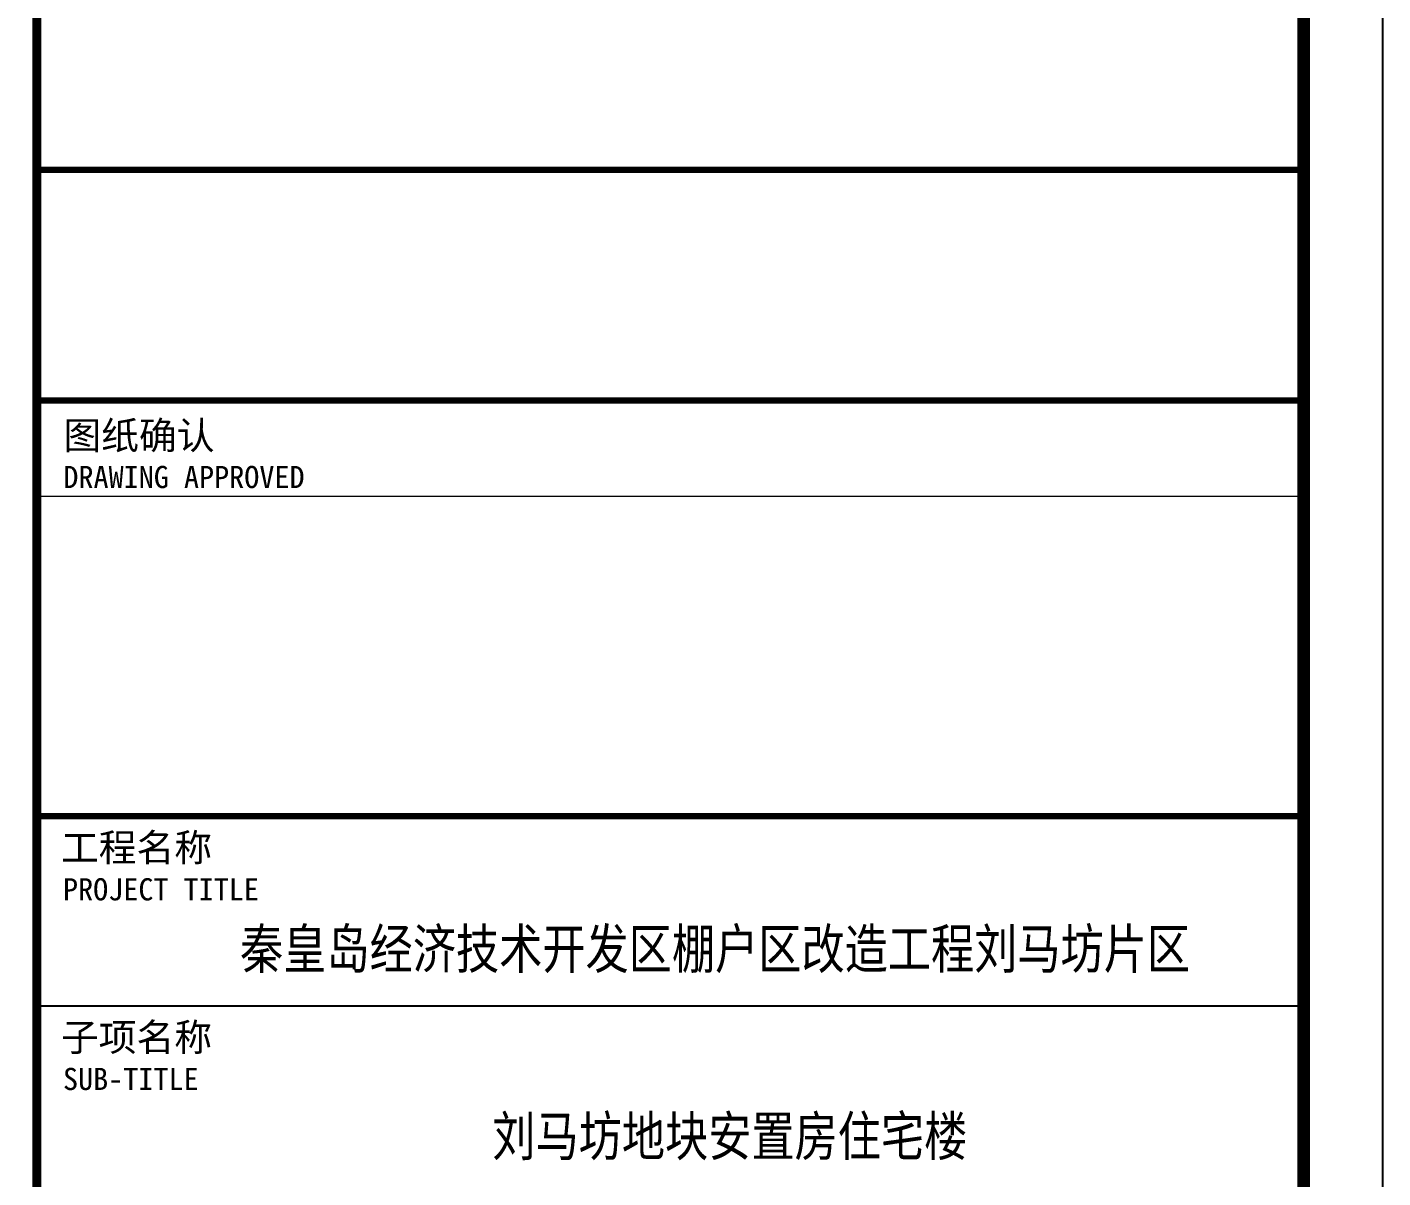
# Model space of a CAD drawing. Header units: millimetres. Extents: x 1735 to 53087, y 855 to 10491.
# Drawn here: x 11765 to 14335, y 3027 to 5208 of the extents above; entities that cross this region are included whole.
import ezdxf
from ezdxf.enums import TextEntityAlignment as Align

# ---------------------------------------------------------------- set-up
doc = ezdxf.new("R2010")
doc.units = ezdxf.units.MM
for name, color, linetype in [('图框2', 1, 'Continuous'), ('图框名称', 4, 'Continuous'), ('图框签字栏-图框文字', 255, 'Continuous'), ('图框线', 7, 'Continuous')]:
    doc.layers.add(name, color=color, linetype=linetype)
doc.styles.add('图框签字栏$0$宋体', font='', dxfattribs={"width": 0.8})
doc.styles.add('图签-样式 1', font='arial.ttf', dxfattribs={"width": 0.8})
doc.styles.add('图签-黑体', font='simhei.ttf')
doc.styles.get('图框签字栏$0$宋体').set_extended_font_data('NSimSun')

msp = doc.modelspace()

# ---------------------------------------------------------------- linework, layer by layer
at = {"layer": '图框2', "color": 1}
msp.add_lwpolyline([(1734.6, 9764.6), (1734.6, 854.6), (14334.6, 854.6), (14334.6, 9764.6)], close=True, dxfattribs=at)
at = {"layer": '图框线', "lineweight": 9}
for p, q in [((14184.6, 4937.9), (11783.8, 4937.9)), ((14184.6, 4318.5), (11783.8, 4318.5))]:
    msp.add_line(p, q, dxfattribs=at)
at = {"layer": '图框线'}
msp.add_line((11783.8, 3353.1), (14184.6, 3353.1), dxfattribs=at)
for points, const_width in [([(2034.6, 9614.6), (14184.6, 9614.6), (14184.6, 1004.6), (2034.6, 1004.6)], 24), ([(11783.8, 9614.6), (14184.6, 9614.6), (14184.6, 1004.6), (11783.8, 1004.6)], 17)]:
    msp.add_lwpolyline(points, close=True, dxfattribs=dict(at, const_width=const_width))
at = {"layer": '图框线', "lineweight": 9, "const_width": 12.1}
for points in [[(11783.8, 4937.9), (14184.6, 4937.9)], [(11783.8, 4500.6), (14184.6, 4500.6)]]:
    msp.add_lwpolyline(points, dxfattribs=at)
at = {"layer": '图框线', "const_width": 12.1}
msp.add_lwpolyline([(11783.8, 3712.6), (14184.6, 3712.6)], dxfattribs=at)

# ---------------------------------------------------------------- texts
at = {"layer": '图框名称', "color": 2, "linetype": 'Continuous', "style": '图签-样式 1', "width": 0.8}
for s, p in [('秦皇岛经济技术开发区棚户区改造工程刘马坊片区', (13069, 3423.8)), ('刘马坊地块安置房住宅楼', (13096.9, 3068.7))]:
    msp.add_text(s, height=75, rotation=0, dxfattribs=at).set_placement(p, align=Align.CENTER)
at = {"layer": '图框签字栏-图框文字'}
for s, height, style, p in [('图纸确认', 52.5, '图签-黑体', (11833.9, 4408)), ('DRAWING APPROVED', 42, '图框签字栏$0$宋体', (11833.9, 4334.5)), ('工程名称', 52.5, '图签-黑体', (11829.3, 3626.8)), ('PROJECT TITLE', 42, '图框签字栏$0$宋体', (11833.2, 3553)), ('子项名称', 52.5, '图签-黑体', (11829.3, 3267.3)), ('SUB-TITLE', 42, '图框签字栏$0$宋体', (11833.2, 3193.5))]:
    msp.add_text(s, height=height, dxfattribs=dict(at, style=style)).set_placement(p)

doc.saveas('drawing.dxf')
